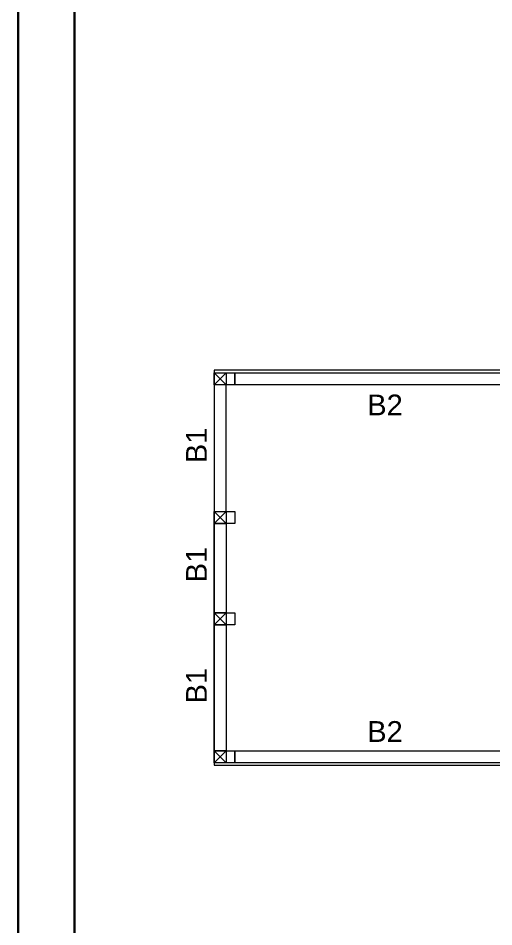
# Model space of a CAD drawing. Header units: inches. Extents: x -605 to 2991212, y -2872845 to 0.
# Drawn here: x 2756957 to 2766103, y -2536413 to -2518924 of the extents above; entities that cross this region are included whole.
import ezdxf
from ezdxf.enums import TextEntityAlignment as Align

# ---------------------------------------------------------------- set-up
doc = ezdxf.new("R2010")
doc.units = ezdxf.units.IN
doc.header["$LTSCALE"] = 600
doc.header["$MEASUREMENT"] = 0
doc.linetypes.add('DASHED', pattern=[19.05, 12.7, -6.35])
for name, color, linetype, lineweight in [('GB', 6, 'Continuous', 20), ('object dash', 250, 'DASHED', 5), ('OBJET', 251, 'Continuous', 9), ('rRCC 2', 40, 'Continuous', 15), ('rSHEET', 2, 'Continuous', 30)]:
    doc.layers.add(name, color=color, linetype=linetype, lineweight=lineweight)
doc.styles.get("Standard").update_dxf_attribs({"font": 'arial.ttf'})

# ---------------------------------------------------------------- blocks, each defined once
blk = doc.blocks.new('45B')
at = {"layer": 'object dash', "ltscale": 0.005}
for points in [[(2164457, -2848584), (2164857, -2848584), (2164857, -2848814), (2164457, -2848814)], [(2164457, -2851257), (2164857, -2851257), (2164857, -2851487), (2164457, -2851487)], [(2164457, -2853207), (2164857, -2853207), (2164857, -2853437), (2164457, -2853437)], [(2164457, -2855860), (2164857, -2855860), (2164857, -2856090), (2164457, -2856090)]]:
    blk.add_lwpolyline(points, close=True, dxfattribs=at)
at = {"layer": 'OBJET', "color": 8, "linetype": 'ByBlock'}
for p, q in [((2170317, -2848534), (2164457, -2848534)), ((2164457, -2848534), (2164457, -2856140)), ((2164457, -2856140), (2170317, -2856140))]:
    blk.add_line(p, q, dxfattribs=at)
at = {"layer": 'rRCC 2', "color": 6}
for p, q in [((2164457, -2848584), (2164687, -2848814)), ((2164457, -2848814), (2164687, -2848584)), ((2164457, -2851257), (2164687, -2851487)), ((2164457, -2851487), (2164687, -2851257)), ((2164457, -2853207), (2164687, -2853437)), ((2164457, -2853437), (2164687, -2853207)), ((2164457, -2855860), (2164687, -2856090)), ((2164457, -2856090), (2164687, -2855860))]:
    blk.add_line(p, q, dxfattribs=at)
for points in [[(2164457, -2848814), (2164457, -2848584), (2164857, -2848584), (2164857, -2848814)], [(2164457, -2848584), (2164687, -2848584), (2164687, -2848814), (2164457, -2848814)], [(2164457, -2851487), (2164457, -2851257), (2164857, -2851257), (2164857, -2851487)], [(2164457, -2851257), (2164687, -2851257), (2164687, -2851487), (2164457, -2851487)], [(2164457, -2853437), (2164457, -2853207), (2164857, -2853207), (2164857, -2853437)], [(2164457, -2853207), (2164687, -2853207), (2164687, -2853437), (2164457, -2853437)], [(2164457, -2856090), (2164457, -2855860), (2164857, -2855860), (2164857, -2856090)], [(2164457, -2855860), (2164687, -2855860), (2164687, -2856090), (2164457, -2856090)]]:
    blk.add_lwpolyline(points, close=True, dxfattribs=at)

msp = doc.modelspace()

# ---------------------------------------------------------------- linework, layer by layer
at = {"layer": 'GB', "color": 1}
for points in [[(2761124.6, -2525748.7), (2766584.6, -2525748.7), (2766584.6, -2525978.7), (2761124.6, -2525978.7)], [(2760954.6, -2525978.7), (2760724.6, -2525978.7), (2760724.6, -2528421.1), (2760954.6, -2528421.1)], [(2760724.6, -2528651.1), (2760954.6, -2528651.1), (2760954.6, -2530371.3), (2760724.6, -2530371.3)], [(2760724.6, -2530601.3), (2760954.6, -2530601.3), (2760954.6, -2533024.6), (2760724.6, -2533024.6)], [(2761124.6, -2533024.6), (2766954.6, -2533024.6), (2766954.6, -2533254.6), (2761124.6, -2533254.6)]]:
    msp.add_lwpolyline(points, close=True, dxfattribs=at)
at = {"layer": 'rSHEET'}
msp.add_lwpolyline([(2837406.5, -2597889.6), (2837406.5, -2484111.8), (2756957.4, -2484111.8), (2756957.4, -2597889.6)], close=True, dxfattribs=at)
msp.add_lwpolyline([(2836324.9, -2595993.3), (2836324.9, -2486008.1, 0.4142136), (2835512.2, -2485195.4), (2758851.6, -2485195.4, 0.4142136), (2758038.9, -2486008.1), (2758038.9, -2595993.3, 0.4142136), (2758851.6, -2596806), (2835512.2, -2596806, 0.4142136)], format="xyb", close=True, dxfattribs=at)

# ---------------------------------------------------------------- block references
at = {"layer": 'GB', "color": 1}
msp.add_blockref('45B', (596267.9, 322835.8), dxfattribs=at)

# ---------------------------------------------------------------- texts
at = {"layer": 'rRCC 2'}
for p in [(2764011.1, -2526368.4), (2764011.1, -2532654)]:
    msp.add_text('B2', height=400, dxfattribs=at).set_placement(p, align=Align.MIDDLE_CENTER)
for p in [(2760384.6, -2527146.9), (2760384.6, -2529440.3), (2760384.6, -2531771.2)]:
    msp.add_text('B1', height=400, rotation=90, dxfattribs=at).set_placement(p, align=Align.MIDDLE_CENTER)

doc.saveas('drawing.dxf')
